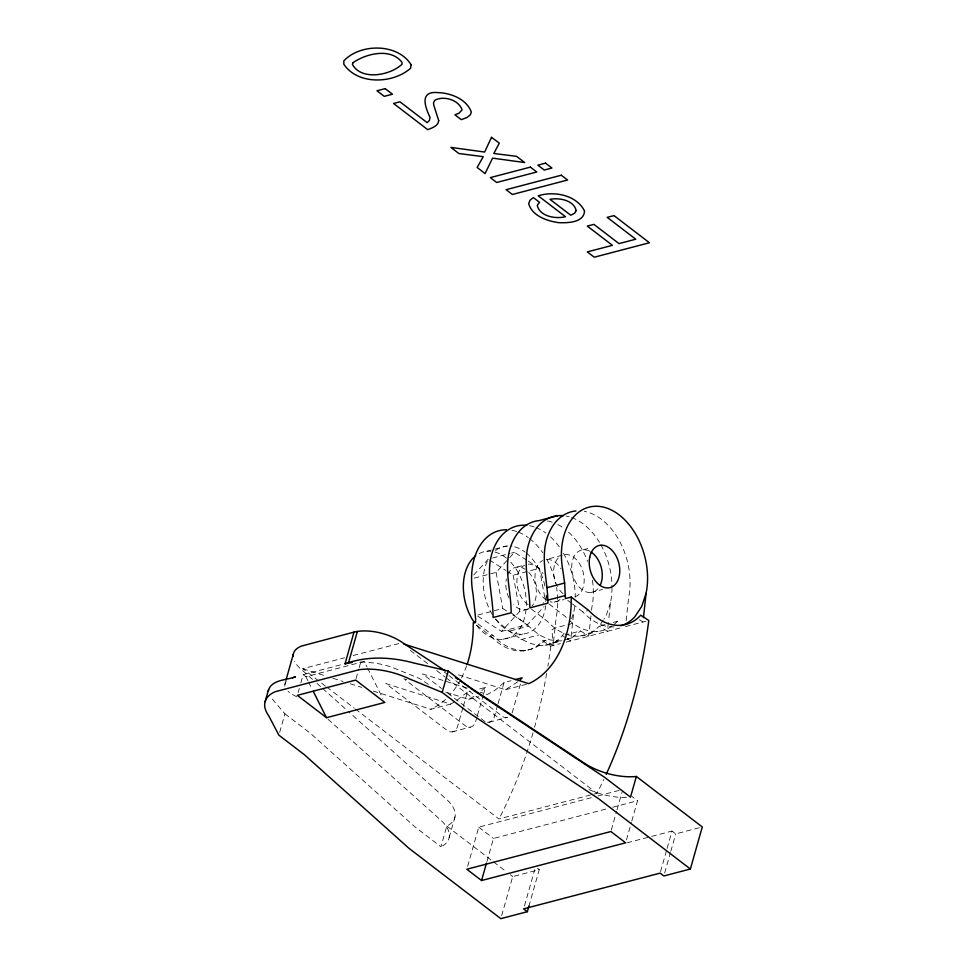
<?xml version="1.0" encoding="UTF-8"?>
<svg xmlns="http://www.w3.org/2000/svg" width="967" height="967" viewBox="0 0 967 967"><rect width="100%" height="100%" fill="white"/><g stroke="black" fill="none" stroke-linecap="round" stroke-linejoin="round"><path stroke-width="0.73" stroke-dasharray="4.83 3.63" d="M567.17 638.679L570.627 640.94L573.757 612.208A61.404 41.545 75.3 0 0 575.002 603.408M590.994 615.87L588.71 636.213L580.635 630.943L565.332 634.944M591.562 610.274L591.84 607.469A61.404 41.545 75.3 0 0 592.142 578.266M612.002 587.67A61.404 41.545 75.3 0 1 610.503 602.586L608.545 621.092M476.743 625.359L490.692 636.044L493.025 635.428A61.404 41.545 75.3 0 0 545.05 640.263L553.124 645.521L556.255 616.789A61.404 41.545 75.3 0 0 556.569 587.585M608.376 622.555L607.373 631.318L599.298 626.06A61.404 41.545 75.3 0 1 547.262 621.237L529.843 607.88M626.12 620.741L628.586 597.848A61.404 41.545 75.3 0 0 584.298 511.35M284.745 686.207L285.531 681.675M279.681 732.309L284.927 713.791L271.389 698.029M298.114 692.59L299.286 688.444M300.846 682.932L303.191 674.652L342.56 664.353M356.049 678.701L358.781 669.043M359.168 667.665L361.513 659.385M284.927 713.791L310.322 733.24L415 826.906L440.94 846.778L446.79 826.084A45.123 21.806 15.8 0 0 446.657 799.467L348.277 711.434M449.147 837.579L454.998 816.885M467.641 866.335L478.725 827.16L592.227 797.449M486.909 861.67L493.472 838.462L606.986 808.75M501.631 915.749L512.715 876.586L539.248 869.635L528.985 905.898M524.452 905.958L534.715 869.684M611.301 830.073L616.632 811.204M617.043 809.754L621.974 792.348M626.459 839.912L631.378 822.506M631.789 821.056L637.543 800.749L631.862 796.397M660.534 871.678L666.686 849.908M667.097 848.458L672.029 831.052L675.74 833.905L699.479 827.679M664.655 873.068L670.397 852.761M670.808 851.311L675.74 833.905M462.927 707.651L457.294 727.365A12.281 8.304 75.3 0 1 447.794 730.931L385.821 683.56L450.622 704.109L454.454 701.957M463.326 706.236L467.351 692.154L470.131 691.417M476.985 716.994L475.377 722.639A12.281 8.304 75.3 0 1 465.876 726.193L405.1 679.741M477.384 715.592L483.017 695.865M483.415 694.463L485.434 687.416L477.082 689.604M497.667 705.064L494.04 717.744A12.281 8.304 75.3 0 1 486.788 722.18M498.065 703.662L504.097 682.533L511.047 680.708M512.123 713.017L520.572 683.427M284.721 684.551L285.241 682.968A36.117 13.187 6.4 0 1 286.292 681.469M571.594 618.747L573.757 612.208M610.503 602.586L606.164 615.677L603.879 619.134M495.418 619.279C513.598 635.754 544.965 661.501 564.837 632.213M603.118 620.294L599.298 626.06L604.858 624.597M473.745 575.027L488.214 559.168M474.253 578.121L496.131 572.391L508.666 558.636M509.633 557.584L514.456 552.29L526.942 560.304M477.758 616.184L501.462 631.403L519.787 611.301L528.538 609.005M501.462 631.403L527.704 624.525L544.107 606.539M467.351 692.154L455.723 701.244M485.434 687.416L479.91 692.287M504.097 682.533L495.031 690.184L487.368 694.487L480.164 692.203M517.841 681.735L505.439 689.749L455.046 673.769M563.894 640.202L571.69 637.906L580.635 630.943M445.654 692.07L468.693 699.371L476.368 695.08M486.764 551.275L506.599 546.089M492.59 558.019L510.08 553.438M511.543 553.051L514.456 552.29M517.176 567.073L524.102 565.26M562.129 555.3L546.331 559.434A21.77 14.723 75.3 0 1 561.078 568.898M583.077 549.812L590.366 547.902M506.926 571.183L513.163 575.184L539.417 568.306L545.509 601.534M477.964 615L502.755 608.509L507.748 611.712M554.164 602.115L564.208 599.48M590.91 592.493L602.574 589.435M325.504 686.123L302.78 668.717L344.566 657.778M353.221 655.517L400.773 643.067M303.191 674.652L305.886 676.731L364.208 661.452L366.88 666.746M510.516 630.847L528.598 626.12L538.982 634.872L550.126 639.936L561.283 640.976L543.2 645.702M572.391 603.904L582.847 611.918L588.673 610.395M502.913 639.284L522.736 634.098M572.633 623.401L555.034 628.006L551.927 629.88L553.124 645.521M520.899 639.61L538.982 634.872M490.692 636.044A61.404 41.545 75.3 0 0 542.717 640.867L545.05 640.263M613.211 622.422L617.381 621.322L620.838 623.582M553.607 642.644L561.96 640.456M567.52 638.994L571.69 637.906M523.377 650.9L525.71 650.283M579.946 636.081L598.029 631.354M542.717 640.867L550.791 646.137L560.413 643.611M566.251 642.088L622.675 627.317M625.456 626.592L645.871 621.249M373.25 691.054L430.786 709.294L450.622 704.109M468.693 699.371L478.75 696.736M505.439 689.749L527.317 684.02M452.254 731.85L470.337 727.111M489 722.228L507.083 717.49M355.409 709.029L498.936 818.964L592.602 794.439M594.04 794.064L596.917 793.315A534.582 361.646 75.3 0 0 603.783 779.487M598.053 795.926L621.334 789.834M612.8 807.227L637.543 800.749M627.015 842.837L650.247 836.757M651.698 836.382L672.029 831.052M467.206 688.093L422.567 673.939L441.641 688.516M403.904 678.834L406.781 679.741M302.78 668.717L325.794 676.006M332.986 678.29L343.055 681.481M350.247 683.766L361.755 687.404M296.688 696.808L292.796 694.62A37.532 13.695 6.4 0 1 288.069 691.332M528.187 561.102L539.417 568.306M489.459 559.966L505.681 570.373M512.74 614.915L527.704 624.525M639.489 619.75L642.946 622.011M562.552 635.682L566.009 637.93M428.381 684.346L419.618 678.52L394.028 668.112A37.532 13.695 6.4 0 0 373.564 662.951L364.644 662.177A36.033 13.151 6.4 0 0 360.28 662.105M567.738 600.35L571.231 603.021M549.087 604.037L565.344 616.499A61.404 41.545 75.3 0 0 568.669 619.787M511.18 612.764L528.598 626.12M477.916 623.86L493.025 635.428M444.228 671.944L447.806 674.676M448.99 675.582L502.622 716.571A12.281 8.304 75.3 0 0 509.125 716.728M410.334 650.392L429.481 665.054M436.649 670.542L445.025 676.96M446.222 677.879L596.917 793.315M447.6 693.073L484.54 721.309A12.281 8.304 75.3 0 0 485.664 721.841M326.701 687.041L354.212 708.11M537.398 868.209L539.248 869.635M478.725 827.16L493.472 838.462M446.79 826.084L492.336 860.968M493.533 861.887L505.523 871.074M510.322 874.748L512.715 876.586M312.498 679.414L300.205 668.415A36.456 17.611 15.8 0 1 294.464 661.259M316.971 683.415L321.443 687.416M322.567 688.419L347.165 710.431M328.067 719.279L440.795 820.149A45.123 21.806 15.8 0 1 440.94 846.778M495.6 618.916L498.839 623.231A44.893 30.364 75.3 0 0 545.726 605.644M476.574 625.19L479.016 628.429A44.893 30.364 75.3 0 0 522.917 622.47A44.893 30.364 75.3 0 0 507.518 559.083M367.545 668.064L382.835 698.464M305.886 676.731L307.881 680.695M308.546 682.013L311.87 688.625M513.163 575.184L519.787 611.301M496.131 572.391L502.755 608.509M511.978 530.291A61.404 41.545 75.3 0 1 517.272 531.705M518.53 532.176A61.404 41.545 75.3 0 1 528.32 537.628M529.505 538.522A61.404 41.545 75.3 0 1 542.753 552.773M546.621 558.999A61.404 41.545 75.3 0 1 555.747 583.319M550.791 646.137A534.582 361.646 75.3 0 1 547.866 666.299M546.657 673.419A534.582 361.646 75.3 0 1 534.582 727.22M533.01 732.781A534.582 361.646 75.3 0 1 498.936 818.964M466.65 665.816A114.179 77.239 75.3 0 1 461.295 678.363M460.618 679.668A114.179 77.239 75.3 0 1 450.223 694.669M445.545 699.419A114.179 77.239 75.3 0 1 430.786 709.294M611.99 626.12A61.404 41.545 75.3 0 1 569.817 620.802M617.381 621.322A61.404 41.545 75.3 0 1 613.126 625.262M566.227 516.088A61.404 41.545 75.3 0 1 569.031 516.729M571.521 517.502A61.404 41.545 75.3 0 1 599.467 542.39M600.87 544.796A61.404 41.545 75.3 0 1 611.99 586.28M626.447 797.424A45.123 21.806 15.8 0 1 587.368 788.842M547.564 520.971A61.404 41.545 75.3 0 1 552.858 522.398M557.85 524.561A61.404 41.545 75.3 0 1 563.894 528.308M568.572 532.14A61.404 41.545 75.3 0 1 587.622 561.404M560.038 599.528A21.77 14.723 75.3 0 1 550.211 601.752M546.258 599.951A21.77 14.723 75.3 0 1 535.102 579.366A21.77 14.723 75.3 0 1 542.644 560.522M563.024 593.665A21.77 14.723 75.3 0 1 558.08 587.767M557.403 586.582A21.77 14.723 75.3 0 1 560.183 556.315M564.994 554.55A21.77 14.723 75.3 0 1 583.488 573.564A21.77 14.723 75.3 0 1 574.096 597.026M597.763 588.939A21.77 14.723 75.3 0 1 572.416 573.479A21.77 14.723 75.3 0 1 589.689 551.226M529.481 525.71A61.404 41.545 75.3 0 1 534.775 527.124M536.032 527.595A61.404 41.545 75.3 0 1 545.823 533.047M550.489 536.878A61.404 41.545 75.3 0 1 559.373 546.959M563.423 553.197A61.404 41.545 75.3 0 1 575.256 597.292M492.336 614.577A44.893 30.364 75.3 0 1 487.428 561.005M495.563 550.537A44.893 30.364 75.3 0 1 512.014 546.258M514.758 546.838A44.893 30.364 75.3 0 1 525.141 552.109M526.253 552.979A44.893 30.364 75.3 0 1 545.11 587.223M546.101 595.865A44.893 30.364 75.3 0 1 545.884 604.278M528.683 608.666A21.77 14.723 75.3 0 1 513.417 604.484M508.944 597.86A21.77 14.723 75.3 0 1 506.345 578.943M507.88 574.301A21.77 14.723 75.3 0 1 525.081 569.237M528.756 572.331A21.77 14.723 75.3 0 1 531.85 606.188M528.175 604.689A21.77 14.723 75.3 0 1 517.019 584.104A21.77 14.723 75.3 0 1 524.561 565.26M528.248 564.172A21.77 14.723 75.3 0 1 542.995 573.636M546.911 594.971A21.77 14.723 75.3 0 1 542.934 603.287M614.178 626.87A61.404 41.545 75.3 0 1 582.847 611.918M479.161 553.523A44.893 30.364 75.3 0 1 490.813 551.275M494.923 552.036A44.893 30.364 75.3 0 1 506.418 558.164"/><path stroke-width="1.45" d="M575.957 510.963A61.404 41.545 75.3 0 0 549.74 531.366C538.631 554.296 547.902 579.197 547.926 603.154L529.843 607.88C529.819 583.935 520.548 559.023 531.657 536.105A61.404 41.545 75.3 0 1 563.398 515.689M643.454 617.623L646.077 593.267A61.404 41.545 75.3 0 0 604.605 507.409A61.404 41.545 75.3 0 0 562.842 570.506L564.643 583.041L565.417 598.573L571.255 597.038L588.673 610.395A61.404 41.545 75.3 0 0 640.71 615.217L648.784 620.476A534.582 361.646 75.3 0 1 606.188 774.362M571.255 597.038L571.11 606.236A114.179 77.239 75.3 0 1 528.78 683.645L403.65 643.974M268.318 691.151C270.687 679.463 287.042 680.2 295.443 676.815L292.481 677.807M265.115 701.704L268.56 689.531M285.942 680.248L293.255 654.417M352.109 662.576A36.033 13.151 6.4 0 0 348.41 663.108L345.026 663.846L354.007 632.116L357.379 631.439A36.456 17.611 15.8 0 1 401.45 641.907L445.352 671.025M348.41 663.12L357.379 631.439M460.413 680.998L584.612 763.338A45.123 21.806 15.8 0 0 636.359 776.453L702.272 826.954L690.378 869.019L598.513 798.657L467.593 711.857L442.197 692.408L448.241 671.025L413.695 662.963C391.345 656.919 367.073 655.771 345.026 663.846M481.566 880.526L625.637 842.813L610.89 831.523L466.819 869.236L481.566 880.526L486.498 863.12M442.197 692.408L409.21 678.834A49.982 24.151 15.8 0 0 359.277 669.684L275.341 691.659A49.982 24.151 15.8 0 0 268.633 715.628L278.883 735.162L304.279 754.623L408.944 848.289L500.809 918.65L527.353 911.7L528.985 905.898M636.359 776.453L630.496 797.146L604.556 777.275L473.637 690.486L448.241 671.025M646.077 593.267L641.75 606.357L634.872 616.741A61.404 41.545 75.3 0 1 620.874 625.746M520.21 679.874L522.18 677.794L515.218 679.62M557.874 515.689L539.211 520.572A61.404 41.545 75.3 0 0 512.993 540.988C501.885 563.918 511.156 588.818 511.18 612.764L493.097 617.502C493.073 593.557 483.802 568.644 494.911 545.714A61.404 41.545 75.3 0 1 526.652 525.311M354.007 632.116L301.462 646.077A36.456 17.611 15.8 0 0 293.122 656.605M547.153 587.622L564.643 583.041M547.963 600.096L565.465 595.515M326.508 717.695L384.842 702.429L355.663 680.079L297.328 695.346L326.508 717.695L313.199 691.26M690.378 869.019L663.833 875.969L660.123 873.128L523.63 908.859L527.353 911.7M455.397 677.674L457.899 679.342M474.954 623.026L472.5 619.774A44.893 30.364 75.3 0 1 475.728 555.723M467.097 664.522A114.179 77.239 75.3 0 0 473.129 631.886L473.262 622.7L475.595 622.083L475.643 619.025L473.02 594.016A61.404 41.545 75.3 0 1 506.37 529.759M590.982 551.976A21.77 14.723 75.3 0 1 600.205 585.265M584.527 210.963C584.032 222.797 567.472 223.014 558.612 222.664C547.056 220.96 532.176 216.052 528.683 203.662L530.061 200.145L533.385 197.606L539.55 202.333L537.217 205.367C539.888 216.705 555.807 219.098 565.526 216.741L538.196 195.805C554.236 190.729 576.465 195.02 584.527 210.963M411.096 64.753L410.564 68.282C393.122 83.778 357.923 85.265 343.829 64.245L343.805 60.933C360.099 43.249 397.86 43.092 411.096 64.753M438.704 120.573C438.341 126.036 431.995 127.922 427.765 129.687L393.545 103.469L399.939 101.801L427.16 122.652L429.421 120.476L430.025 117.394C424.9 106.479 419.303 90.801 438.015 92.602C450.948 93.037 466.735 99.166 471.328 112.063L470.337 114.819L467.001 117.49L461.271 119.666L454.901 114.783L458.926 113.284L462.069 109.875C458.769 99.843 443.768 95.37 434.727 100.29L433.53 102.816L433.808 105.282L438.704 120.573M352.919 62.734L352.447 64.463C361.537 81.059 390.68 75.245 402.067 64.197L401.982 62.323C390.632 47.456 366.082 53.584 352.919 62.734M491.502 137.338L484.636 152.049L450.888 147.395L458.89 153.523L483.258 156.666L477.13 167.496L485.071 173.576L492.578 158.129L524.658 162.541L516.547 156.328L493.811 153.475L499.31 143.128L491.502 137.338M576.175 210.588L574.591 213.308L570.723 215.206L550.005 199.335C559.192 197.558 573.782 200.096 576.175 210.588M385.168 88.638L376.973 90.777L384.25 96.349L392.445 94.21L385.168 88.638M530.387 167.122L490.329 177.602L496.7 182.485L536.758 171.993L530.387 167.122M545.533 163.157L537.87 165.164L544.24 170.035L551.903 168.028L545.533 163.157M561.295 175.232L506.104 189.689L512.365 194.488L567.569 180.031L561.295 175.232M613.972 215.581L607.203 217.345L635.754 239.212L619.001 243.599L593.895 224.38L587.32 226.097L612.425 245.328L587.32 251.904L594.246 257.21L649.449 242.753L613.972 215.581M589.749 557.113A21.77 14.723 75.3 0 0 608.4 587.912A21.77 14.723 75.3 0 0 615.326 554.695A21.77 14.723 75.3 0 0 589.749 557.113"/></g></svg>
